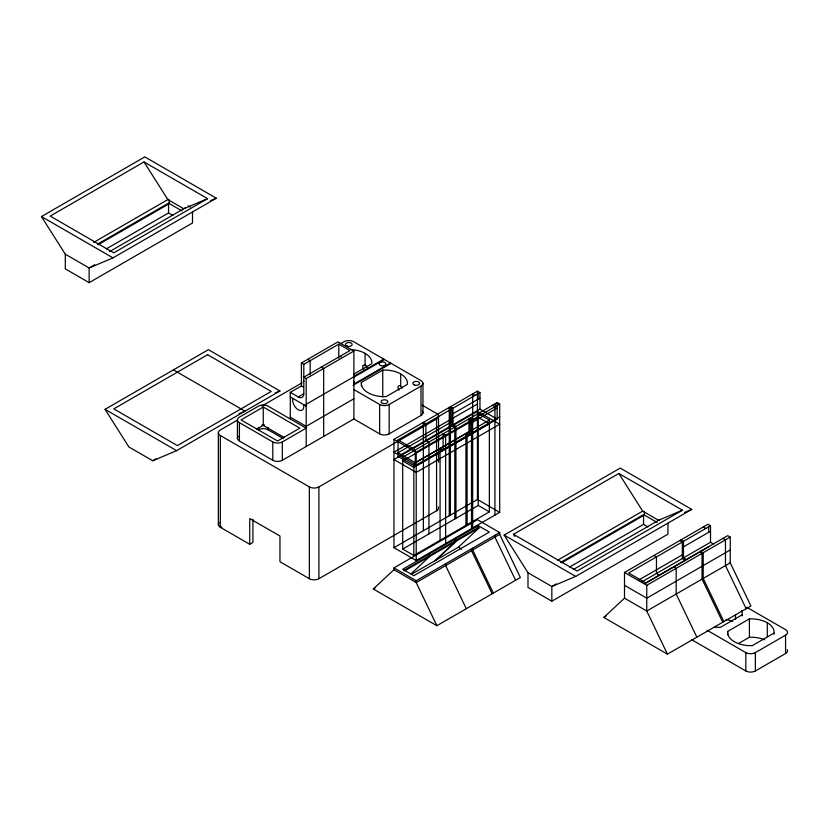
<?xml version="1.0" encoding="UTF-8"?>
<svg xmlns="http://www.w3.org/2000/svg" width="829" height="829" viewBox="0 0 829 829"><rect width="100%" height="100%" fill="white"/><g stroke="black" fill="none" stroke-linecap="round" stroke-linejoin="round"><path stroke-width="1.24" d="M218.348 432.748L218.348 524.55M237.426 419.899L237.426 438.261M438.541 462.126L438.541 416.22M373.288 588.994L393.951 569.71L393.951 567.875L477.431 519.679L499.69 532.539L499.69 534.373L520.363 577.512L436.883 625.708L373.288 588.994L375.464 587.73M410.935 573.927L429.733 556.404L428.935 555.948L428.935 554.104M434.935 560.746L455.598 541.461L454.81 541.005L454.81 539.171M436.085 560.072L456.758 540.798L455.96 540.342L455.96 538.498M411.764 574.124L458.354 547.223L479.017 527.949L478.229 527.482L403.796 570.456M710.515 525.731L628.631 573.005L645.822 582.932L727.707 535.658L730.245 537.119L730.245 562.829L750.908 605.968L667.438 654.164L603.833 617.45L624.506 598.165L624.506 572.466L707.987 524.27L710.515 525.731L710.515 542.259L641.988 581.823M41.45 216.566L144.806 156.888L216.348 198.204L113.003 257.871L89.149 267.974L65.304 254.202L41.45 216.566L113.003 257.871M144.008 161.945L50.196 216.1L113.791 252.824L207.602 198.659L144.008 161.945L167.852 199.582L183.758 208.763L207.602 198.659M93.698 242.4L168.235 199.364M97.345 244.265L168.546 203.157L182.069 210.96M98.143 244.721L169.344 203.613L169.344 199.944M106.247 248.918L168.546 212.949L172.919 215.478M109.594 251.581L185.24 207.903M94.703 264.762L89.149 267.974L89.149 282.658L65.304 268.886L65.304 254.202M89.149 282.658L192.504 222.991L192.504 211.975M105.055 409.339L208.4 349.672L279.953 390.977L176.598 450.655L152.754 460.748L128.899 446.976L105.055 409.339L176.598 450.655M290.285 418.977L290.285 392.355L301.414 385.931L301.414 362.978L337.983 341.869L353.89 351.05L353.89 418.977L379.641 433.847A6.746 3.896 0 0 0 389.184 433.847L420.987 415.495A6.746 3.896 0 0 0 422.407 411.194M301.414 362.978L303.797 364.356L338.781 344.159L349.911 350.584L303.797 377.205L306.191 378.584L353.89 351.05M340.74 343.579L344.025 341.683A6.746 3.896 0 0 1 353.568 341.683L420.987 380.604A6.746 3.896 0 0 1 420.987 386.117L420.987 415.495M152.754 460.748L156.08 458.82M237.135 420.293L220.327 429.992A6.746 3.896 0 0 0 220.327 435.505L220.327 527.306L249.736 544.28L252.918 542.446L252.918 519.317M261.788 406.055L302.129 382.77M263.259 407.049L241.001 419.899L277.57 441.007L299.829 428.158L263.259 407.049L263.259 425.401L284.316 437.557M290.285 392.355L298.233 396.946L303.797 393.734L303.797 364.356M256.575 429.256L263.259 425.401M353.651 374.221L371.786 363.755A23.046 13.305 0 0 0 350.781 349.537M353.61 376.542L383.775 359.123M306.191 404.293L353.89 376.749M353.133 377.558L384.418 359.496M353.589 384.273L390.459 362.978M353.102 385.278L391.091 363.351M361.423 382.407L382.76 370.086A23.046 13.305 0 0 1 407.402 384.314L386.076 396.635A23.046 13.305 0 0 1 361.423 382.407L361.423 386.076M353.89 398.78L306.191 426.324L290.285 417.142M239.405 422.655L272.793 441.93A6.746 3.896 0 0 0 282.337 441.93L306.191 428.158L268.026 406.127A6.746 3.896 0 0 0 258.482 406.127L239.405 417.142A6.746 3.896 0 0 0 239.405 422.655L239.405 441.007L272.793 460.292A6.746 3.896 0 0 0 282.337 460.292L353.89 418.977M353.89 389.599L379.641 404.479A6.746 3.896 0 0 0 389.184 404.479L420.987 386.117M402.697 549.057L478.229 505.452L478.229 413.65L489.359 420.075L489.359 511.876L413.826 555.482L402.697 549.057L402.697 457.256L497.162 402.552L499.69 404.013L499.69 512.343L416.22 560.528L393.951 547.679L393.951 439.36L477.431 391.164L479.96 392.625L479.96 409.153L398.075 456.427L398.075 439.898L479.96 392.625M220.327 435.505L309.362 486.913A6.746 3.896 0 0 0 318.906 486.913L436.572 418.977A6.746 3.896 0 0 0 436.572 413.474L422.096 405.122M452.935 413.744L479.96 398.138M477.431 404.013L393.951 452.209L416.22 465.059L499.69 416.863M452.935 421.08L398.075 452.758L415.277 462.686L470.126 431.007M393.951 439.36L416.22 452.209L499.69 404.013M470.126 423.671L497.162 408.065M489.359 420.075L413.826 463.68L413.826 555.482M398.075 456.427L415.277 466.354L497.162 419.08L497.162 402.552M249.736 544.28L249.736 518.581L279.953 536.021L279.953 561.73L309.362 578.715A6.746 3.896 0 0 0 318.906 578.715L436.572 510.778A6.746 3.896 0 0 0 438.23 506.84M393.951 547.679L477.431 499.483L499.69 512.343M478.229 525.648L402.697 569.254L413.826 575.678L489.359 532.073L478.229 525.648L478.229 527.482M404.583 570.922L479.017 527.949M393.951 567.875L416.22 580.725L499.69 532.539M499.69 534.373L416.22 582.569L393.951 569.71M504.146 535.099L620.216 468.084L691.759 509.4L575.689 576.414L551.845 586.507L527.99 572.735L504.146 535.099L575.689 576.414M513.472 534.301L618.828 473.473L682.433 510.198L577.077 571.026L513.472 534.301L514.84 536.456M557.502 560.29L642.682 511.12L658.578 520.291L682.433 510.198M560.632 562.466L643.563 514.591L657.076 522.394M561.43 562.922L644.351 515.047L644.351 511.369M569.596 567.077L643.563 524.374L647.936 526.902M573.399 569.471L660.257 519.327M556.311 583.937L551.845 586.507L551.845 601.201L527.99 587.429L527.99 572.735M551.845 601.201L667.915 534.187L667.915 523.172M683.479 546.85L710.515 531.244M638.651 580.082L683.479 554.186M645.273 583.419L708.774 546.757M624.506 572.466L646.765 585.315L730.245 537.119M603.833 617.45L606.02 616.185M730.245 549.979L646.765 598.165L624.506 585.315M730.245 562.829L646.765 611.025L624.506 598.165M741.551 610.527A23.233 13.419 0 0 1 742.245 614.735L720.515 627.284A23.233 13.419 0 0 1 714.432 627.045M727.665 634.859L727.665 631.418L749.406 618.869A23.233 13.419 0 0 1 774.048 633.097L774.048 634.247M738.535 643.501L749.406 637.232A23.233 13.419 0 0 1 764.525 639.77M774.048 633.097L752.317 645.646A23.233 13.419 0 0 1 727.665 631.418M707.064 630.227L745.82 652.61A6.746 3.896 0 0 0 755.364 652.61L785.571 635.169A6.746 3.896 0 0 0 785.571 629.657L746.815 607.284M691.562 639.636L745.82 670.962A6.746 3.896 0 0 0 755.364 670.962L785.571 653.521A6.746 3.896 0 0 0 787.229 649.594M210.39 200.732L216.348 198.204M275.176 392.998L279.953 390.977M239.011 413.702L244.969 411.174L173.416 369.869M684.609 512.426L691.759 509.4M188.162 205.799L190.328 207.053M475.193 395.381L472.665 393.92L472.665 527.949M492.385 405.308L494.923 406.77L494.923 515.089M703.21 527.026L705.748 528.487M722.94 538.415L725.468 539.876L725.468 565.585L746.141 608.724M479.96 409.153L497.162 419.08M710.515 542.259L713.738 544.114M472.665 419.619L470.126 418.158L470.126 434.686L467.1 432.935L467.1 524.736M680.951 539.876L683.479 541.337L683.479 557.865L686.516 559.616M700.681 551.264L703.21 552.725L703.21 578.435L723.883 621.574M679.79 540.549L682.329 542.011L682.329 558.528L685.355 560.28M699.521 551.938L702.049 553.399L702.049 579.098L722.722 622.247M653.926 555.482L656.454 556.943L656.454 573.471L659.49 575.222M673.645 566.87L676.184 568.331L676.184 594.041L696.847 637.18M307.777 359.309L310.16 360.688L310.16 374.667M321.289 367.112L323.673 368.49L323.673 436.417M398.075 439.898L415.277 449.826L415.277 466.354M301.414 385.931L303.404 387.081M290.285 396.946L306.191 406.127M478.229 505.452L489.359 511.876M258.482 427.329L258.482 429.774A6.746 3.896 0 0 1 268.026 429.774L283.321 438.603M458.354 547.223L461.67 549.14M618.828 473.473L642.682 511.12M667.438 654.164L646.765 611.025L646.765 585.315M515.586 580.269L494.923 537.119L494.923 535.285M493.328 593.118L472.665 549.979L472.665 548.145M492.167 593.792L471.504 550.643L471.504 548.808M466.302 608.724L445.629 565.585L445.629 563.751M436.883 625.708L416.22 582.569L416.22 580.725M785.571 635.169L785.571 653.521M767.291 622.776L767.291 636.537M755.364 652.61L755.364 670.962M749.406 618.869L749.406 637.232M745.82 652.61L745.82 670.962M742.245 614.735L742.245 615.885M735.489 614.735L735.489 619.325M708.66 526.809L708.66 532.311M643.563 514.591L643.563 524.374M495.307 403.619L495.307 409.132M478.105 393.692L478.105 399.205M477.431 391.164L477.431 499.483M471.504 528.612L471.504 420.293L468.965 418.832L468.965 435.349L465.939 433.598L465.939 525.399M455.96 518.301L455.96 426.51L452.935 424.759L452.935 408.231L450.396 406.77L450.396 515.089M454.81 518.975L454.81 427.173L451.774 425.422L451.774 408.904L449.245 407.433L449.245 515.762M445.629 543.555L445.629 435.225L443.1 433.764L443.1 450.292L440.064 448.541L440.064 540.342M436.572 418.977L436.572 510.778M428.935 533.907L428.935 442.116L425.899 440.365L425.899 423.837L423.37 422.375L423.37 530.695M422.956 383.361L422.956 412.738M416.22 452.209L416.22 560.528M400.708 373.952L400.708 385.889A3.368 2.218 51.9 0 0 398.117 386.635A3.368 2.218 51.9 0 0 398.977 390.065M389.184 404.479L389.184 433.847M382.76 370.086L382.76 396.915M379.641 404.479L379.641 433.847M365.092 353.392L365.092 365.32M338.781 344.159L338.781 358.149M318.906 486.913L318.906 578.715M309.362 486.913L309.362 578.715M306.191 378.584L306.191 446.52M303.797 404.749L303.797 406.583A7.865 4.539 60 0 1 298.233 409.795A7.865 4.539 60 0 1 292.668 400.158L292.668 398.324M282.337 441.93L282.337 460.292M272.793 441.93L272.793 460.292M268.026 427.329L268.026 429.774M168.546 203.157L168.546 212.949M261.871 425.039A6.746 3.896 0 0 1 264.638 425.039M221.996 527.254A5.616 3.243 0 0 1 219.737 525.534M220.327 527.306A6.746 3.896 0 0 1 219.198 522.664M726.09 619.47A23.233 13.419 0 0 1 732.722 621.408M363.807 369.123A3.368 1.617 52.8 0 1 362.739 365.796A3.368 1.617 52.8 0 1 365.092 365.848M365.102 365.009A3.368 2.218 68.4 0 1 367.164 367.33M353.486 381.153A3.368 1.948 0 0 1 353.486 383.361M400.708 386.407A3.368 1.617 52.9 0 1 402.314 388.148M239.405 441.007A6.746 3.896 0 0 1 238.275 436.365M303.828 381.475A7.865 4.539 60 0 1 303.797 380.884M303.797 393.734A7.865 4.539 60 0 1 298.233 396.946M340.843 356.884A7.865 4.539 60 0 1 341.299 356.76M207.602 354.719L113.791 408.884L177.396 445.598L271.207 391.443L207.602 354.719M477.431 411.36L393.951 459.556L416.22 472.406L499.69 424.21L477.431 411.36M478.229 417.329L402.697 460.934L413.826 467.359L489.359 423.754L478.229 417.329M347.113 346.128A3.368 1.948 0 0 0 352.17 344.439A3.368 1.948 0 0 0 347.113 342.75A3.368 1.948 0 0 0 347.113 346.128M380.822 365.589A3.368 1.948 0 0 0 385.879 363.9A3.368 1.948 0 0 0 380.822 362.211A3.368 1.948 0 0 0 380.822 365.589M414.531 385.05A3.368 1.948 0 0 0 419.588 383.361A3.368 1.948 0 0 0 414.531 381.672A3.368 1.948 0 0 0 414.531 385.05M382.729 403.412A3.368 1.948 0 0 0 387.785 401.723A3.368 1.948 0 0 0 382.729 400.034A3.368 1.948 0 0 0 382.729 403.412"/></g></svg>
